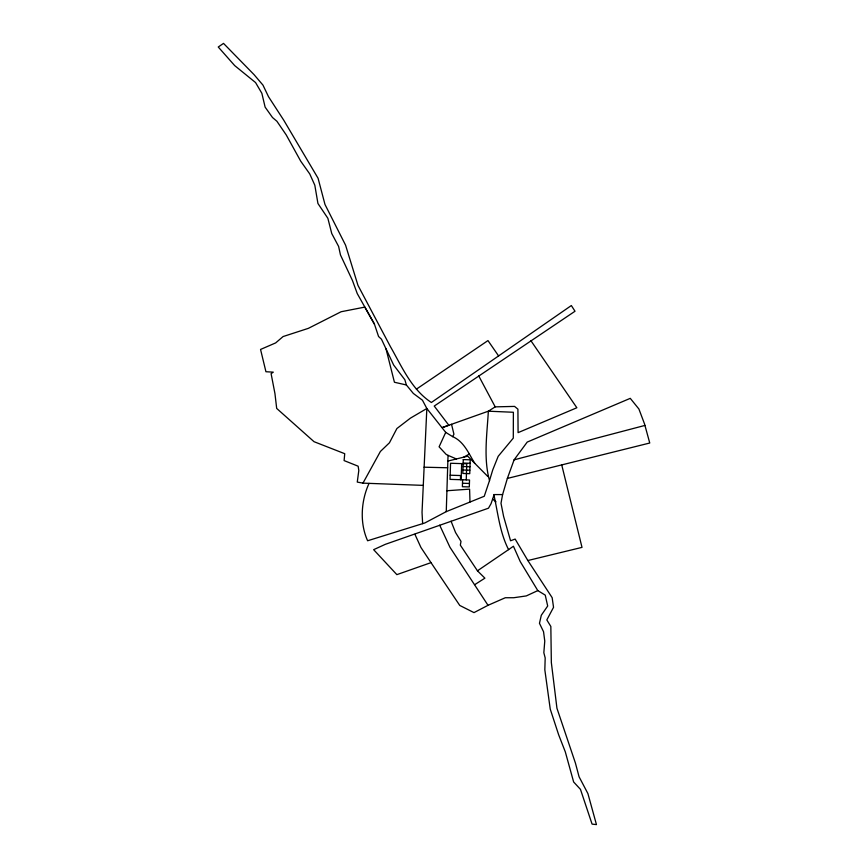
<?xml version="1.0" encoding="UTF-8"?>
<svg xmlns="http://www.w3.org/2000/svg" width="868" height="868" viewBox="0 0 868 868"><rect width="100%" height="100%" fill="white"/><g stroke="black" fill="none" stroke-linecap="round" stroke-linejoin="round"><path stroke-width="1.3" d="M507.357 478.431L649.752 443.016L644.533 423.942L638.902 409.002L630.266 398.347L527.223 442.072L514.095 459.845L507.357 478.431L502.594 494.576L493.849 494.576C497.928 512.966 499.762 532.377 508.561 549.618L477.454 570.808L460.322 545.126L461.006 541.382L455.559 532.54L451.067 521.212M369.041 483.368C360.969 500.934 359.602 523.068 367.62 540.764L424.788 522.981L446.26 511.632L448.04 455.364L446.195 454.42L439.099 446.814L445.718 432.383L426.839 408.502L422.456 400.213L413.342 393.454L406.365 384.958L404.868 379.783L393.66 365.048L381.475 339.225L378.567 336.502L374.434 324.133L364.853 307.098L341.102 311.742L308.379 328.343L283.087 336.556L275.655 342.914L260.552 349.446L265.933 371.732L273.279 372.155L271.098 373.663L274.95 393.605L276.686 408.427L314.032 441.693L344.726 453.693L344.108 460.593L358.148 466.203L358.809 470.499L357.269 482.076L362.965 483.14L423.237 485.375M460.441 479.7L460.572 475.545L450.177 475.208M461.136 479.733L461.657 463.62M462.611 479.776L462.384 486.709L469.317 486.926L469.545 480.004L450.036 479.375L450.557 463.262L466.767 463.783L466.246 479.895M446.26 511.632L484.257 496.268L489.509 480.59C483.357 458.293 487.046 434.325 488.348 411.193L495.205 406.864L514.572 406.408L517.914 409.175L518.087 432.644L576.851 407.754L530.934 340.733M502.594 494.576L500.999 503.288L503.592 516.362L510.568 540.775L515.147 539.071L527.852 560.533L552.156 597.672L553.545 607.318L546.818 619.936L550.844 626.457L551.343 662.566L556.941 708.255L575.43 763.102L579.065 776.762L587.907 793.58L596.457 824.6L592.074 824.112L580.464 789.359L573.629 781.96L565.318 751.905L558.612 734.675L550.247 709.123L544.833 669.836L545.18 657.933L543.835 652.725L544.768 641.072L543.542 631.709L539.462 623.322L541.306 615.249L547.686 606.016L545.245 595.122L537.802 590.598L520.247 561.596L513.433 546.243L508.561 549.618M489.509 480.59L492.731 469.924L498.189 456.308L513.292 438.123L513.379 412.267L488.348 411.193L442.344 427.566L448.832 425.244L434.228 406.061L575.017 311.243L571.339 305.547L431.374 402.481C411.541 389.569 401.797 366.491 390.416 346.625L357.963 285.344L345.583 245.21L324.979 204.457L318.079 178.276L283.76 120.218L268.505 96.695L262.971 85.118L254.009 74.594L223.521 43.4L218.248 47.002L234.707 65.61L255.561 82.558L261.854 93.288L265.12 107.122L272.509 117.527L276.903 121.26L286.223 134.92L300.751 161.22L309.757 173.947L314.813 185.199L317.938 203.492L327.865 218.291L331.75 233.535L338.607 246.425L340.473 254.953L352.451 280.505L357.269 293.612L374.434 324.133M493.99 495.064L491.049 503.679L488.478 508.192L385.262 544.355L373.641 549.672L396.86 574.638L431.005 562.638L459.758 605.441L473.993 612.613L488.022 605.311L505.284 597.748L513.758 597.726L526.29 595.925L537.802 590.598M474.698 463.241C468.655 453.443 463.957 441.497 452.651 436.637L453.931 434.228L451.534 424.289M362.965 483.14L380.379 451.479L389.45 442.778L396.893 428.542L410.434 418.137L426.839 408.502L422.032 512.37L422.64 523.664M416.39 389.157L487.968 340.581L498.59 355.923M474.807 584.609L484.897 578.164L477.454 570.808M463.696 457.165L469.241 454.083M514.095 459.845L644.935 425.428M447.855 461.071L467.7 456.177L487.903 476.565M527.852 560.533L582.005 547.382L561.726 464.901M446.901 490.745L469.588 489.14L470 502.04M424.061 467.201L447.638 467.765M463.154 463.056L470.087 463.284M463.045 466.517L469.968 466.745M462.926 469.989L469.859 470.206M462.503 483.237L469.436 483.465M406.365 384.958L394.43 382.256L386.021 348.849M448.04 455.364L456.394 458.966M445.718 432.383L452.651 436.637M492.601 499.122L496.008 501.823M431.005 562.638L420.926 547.448L414.915 534.297M488.022 605.311L449.939 547.231L439.685 525.173M478.626 375.714L495.205 406.864M463.262 459.584L462.818 473.451L469.751 473.678L470.196 459.812L463.262 459.584"/></g></svg>
